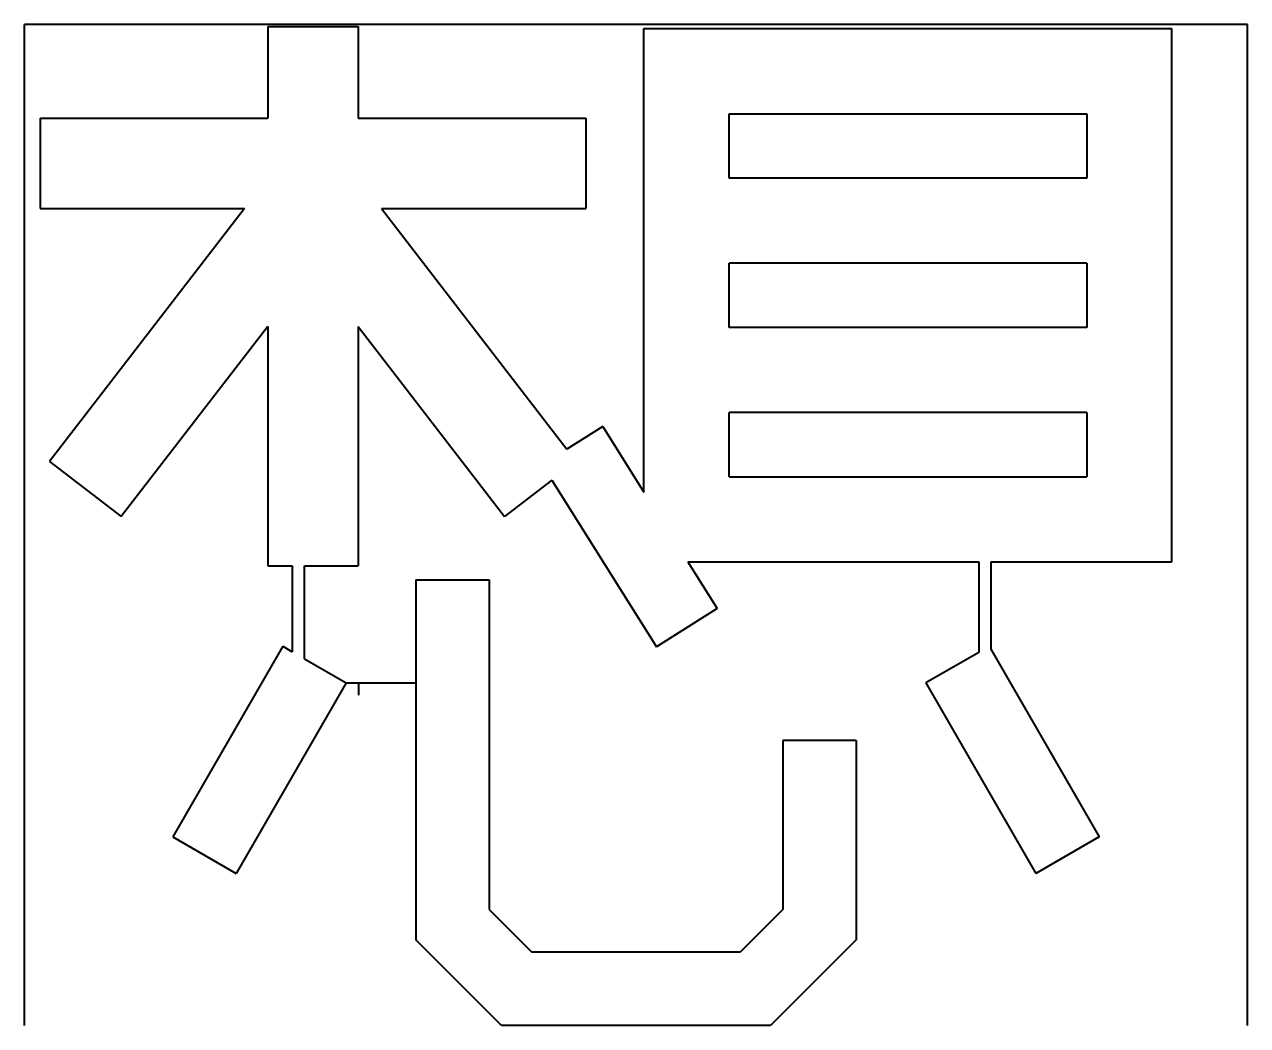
# Model space of a CAD drawing. Header units: inches. Extents: x 0 to 1, y 0.08 to 0.89.
import ezdxf

# ---------------------------------------------------------------- set-up
doc = ezdxf.new("R2010")
doc.units = ezdxf.units.IN
doc.header["$MEASUREMENT"] = 0
doc.layers.add('ModelSketch_Visible', color=7, linetype='Continuous', lineweight=40)

msp = doc.modelspace()

# ---------------------------------------------------------------- linework, layer by layer
at = {"layer": 'ModelSketch_Visible'}
for p, q in [((1, 0.8941), (0, 0.8941)), ((0, 0.0755), (0, 0.8941)), ((0.1989, 0.8924), (0.2728, 0.8924)), ((0.1989, 0.8924), (0.1989, 0.8176)), ((0.2728, 0.8924), (0.2728, 0.8176)), ((0.5065, 0.5117), (0.5065, 0.8907)), ((0.5065, 0.8907), (0.9382, 0.8907)), ((0.9382, 0.4546), (0.9382, 0.8907)), ((1, 0.0755), (1, 0.8941)), ((0.5762, 0.7685), (0.5762, 0.821)), ((0.5762, 0.821), (0.8686, 0.821)), ((0.8686, 0.821), (0.8686, 0.7685)), ((0.0128, 0.8176), (0.1989, 0.8176)), ((0.0128, 0.8176), (0.0128, 0.7437)), ((0.2728, 0.8176), (0.4589, 0.8176)), ((0.4589, 0.8176), (0.4589, 0.7437)), ((0.8686, 0.7685), (0.5762, 0.7685)), ((0.0128, 0.7437), (0.1799, 0.7437)), ((0.1799, 0.7437), (0.0206, 0.5368)), ((0.2918, 0.7437), (0.4589, 0.7437)), ((0.2918, 0.7437), (0.4434, 0.5468)), ((0.5762, 0.6464), (0.5762, 0.6989)), ((0.8686, 0.6989), (0.5762, 0.6989)), ((0.8686, 0.6989), (0.8686, 0.6464)), ((0.1989, 0.6472), (0.0792, 0.4917)), ((0.1989, 0.6472), (0.1989, 0.4514)), ((0.2728, 0.6472), (0.2728, 0.4514)), ((0.2728, 0.6472), (0.3925, 0.4917)), ((0.8686, 0.6464), (0.5762, 0.6464)), ((0.8686, 0.5768), (0.5762, 0.5768)), ((0.5762, 0.5242), (0.5762, 0.5768)), ((0.8686, 0.5768), (0.8686, 0.5242)), ((0.4729, 0.5653), (0.4434, 0.5468)), ((0.4729, 0.5653), (0.5065, 0.5117)), ((0.0206, 0.5368), (0.0792, 0.4917)), ((0.4312, 0.5215), (0.3925, 0.4917)), ((0.4312, 0.5215), (0.5167, 0.3853)), ((0.5762, 0.5242), (0.8686, 0.5242)), ((0.1989, 0.4514), (0.219, 0.4514)), ((0.219, 0.4514), (0.219, 0.3812)), ((0.229, 0.3754), (0.229, 0.4514)), ((0.229, 0.4514), (0.2728, 0.4514)), ((0.5424, 0.4546), (0.5663, 0.4165)), ((0.5424, 0.4546), (0.7802, 0.4546)), ((0.7802, 0.4546), (0.7802, 0.3807)), ((0.7902, 0.4546), (0.7902, 0.3834)), ((0.7902, 0.4546), (0.9382, 0.4546)), ((0.32, 0.4399), (0.38, 0.4399)), ((0.32, 0.4399), (0.32, 0.1455)), ((0.38, 0.4399), (0.38, 0.1704)), ((0.5663, 0.4165), (0.5167, 0.3853)), ((0.2112, 0.3857), (0.1212, 0.2299)), ((0.2112, 0.3857), (0.219, 0.3812)), ((0.7802, 0.3807), (0.7369, 0.3557)), ((0.7902, 0.3834), (0.8788, 0.2299)), ((0.229, 0.3754), (0.2631, 0.3557)), ((0.2631, 0.3557), (0.1732, 0.1999)), ((0.2631, 0.3557), (0.32, 0.3557)), ((0.273, 0.3557), (0.273, 0.3457)), ((0.7369, 0.3557), (0.8268, 0.1999)), ((0.62, 0.3087), (0.62, 0.1704)), ((0.68, 0.3087), (0.62, 0.3087)), ((0.68, 0.3087), (0.68, 0.1455)), ((0.1212, 0.2299), (0.1732, 0.1999)), ((0.8788, 0.2299), (0.8268, 0.1999)), ((0.38, 0.1704), (0.4149, 0.1355)), ((0.62, 0.1704), (0.5851, 0.1355)), ((0.39, 0.0755), (0.32, 0.1455)), ((0.68, 0.1455), (0.61, 0.0755)), ((0.5851, 0.1355), (0.4149, 0.1355)), ((0.61, 0.0755), (0.39, 0.0755))]:
    msp.add_line(p, q, dxfattribs=at)

doc.saveas('drawing.dxf')
